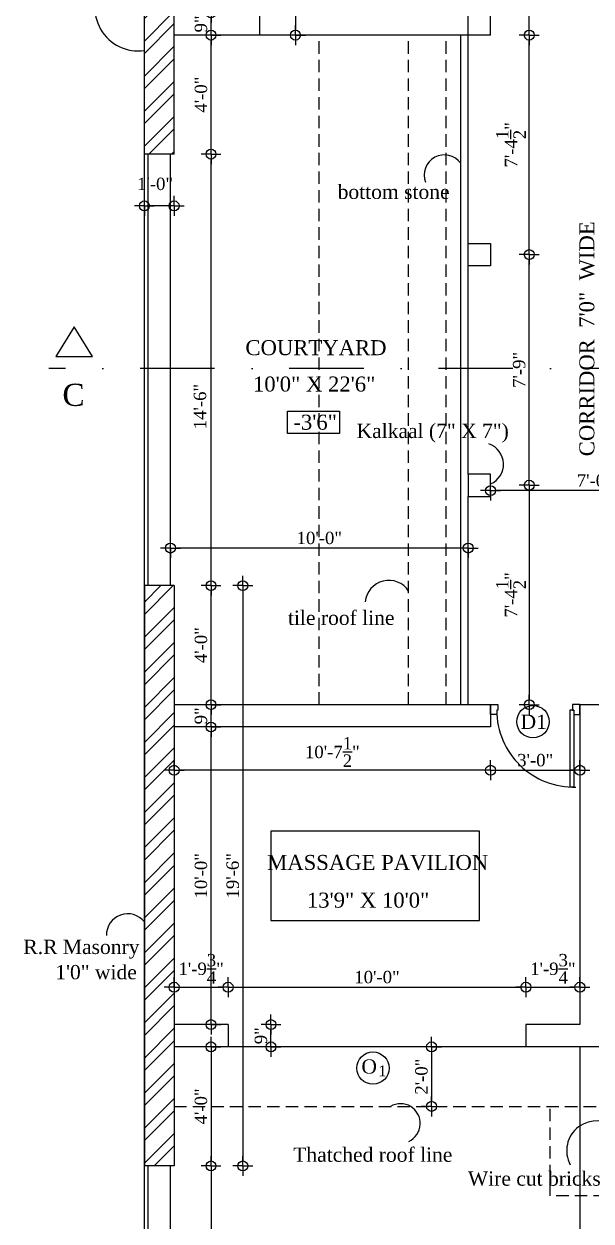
# Model space of a CAD drawing. Extents: x 7848 to 13228, y -2245 to 213.
# Drawn here: x 8877.6 to 9106.1, y -1985.3 to -1502.6 of the extents above; entities that cross this region are included whole.
import ezdxf
from ezdxf.enums import TextEntityAlignment as Align

# ---------------------------------------------------------------- set-up
doc = ezdxf.new("R2010")
doc.units = 0
doc.header["$LTSCALE"] = 20
doc.header["$MEASUREMENT"] = 0
doc.header["$PDMODE"] = 34
doc.header["$PDSIZE"] = 5
doc.linetypes.add('DASHDOT', pattern=[1, 0.5, -0.25, 0, -0.25])
doc.linetypes.add('HIDDEN', pattern=[0.375, 0.25, -0.125])
doc.layers.get('0').update_dxf_attribs({"linetype": 'CONTINUOUS'})
doc.layers.get('Defpoints').update_dxf_attribs({"linetype": 'CONTINUOUS'})
for name, color, linetype in [('DETTEXT', 7, 'CONTINUOUS'), ('DIMLINE', 254, 'CONTINUOUS'), ('DOOR', 1, 'CONTINUOUS'), ('door text', 2, 'CONTINUOUS'), ('FURN', 10, 'CONTINUOUS'), ('Glass', 130, 'CONTINUOUS'), ('Roof lilne', 31, 'CONTINUOUS'), ('Secline', 13, 'CONTINUOUS'), ('Stone', 8, 'CONTINUOUS'), ('text', 2, 'CONTINUOUS'), ('wall', 13, 'CONTINUOUS')]:
    doc.layers.add(name, color=color, linetype=linetype)
doc.styles.add('style3', font='times_1.ttf')
doc.styles.add('style5', font='times_1.ttf')
doc.dimstyles.new('arch61', dxfattribs={"dimscale": 0, "dimtxt": 5, "dimasz": 2, "dimexe": 0.18, "dimexo": 0.0625, "dimgap": 1.5, "dimtad": 1, "dimzin": 3, "dimdsep": 46, "dimlunit": 4, "dimtxsty": 'style3', "dimblk": 'BLK', "dimcen": 0, "dimse1": 1, "dimse2": 1, "dimclrd": 256, "dimclrt": 3, "dimazin": 0, "dimtfac": 1, "dimtix": 1, "dimtmove": 2, "dimatfit": 3, "dimldrblk": 'NONE', "dimfxl": 0.18, "dimtolj": 1, "dimtzin": 0, "dimlwd": -1, "dimarcsym": 0})
pattern_1 = [(45, (-4924.852, -1873.82), (-7.071068, 7.071068), []), (45, (-4924.852, -1868.82), (-7.071068, 7.071068), [])]

# ---------------------------------------------------------------- blocks, each defined once
blk = doc.blocks.new('DR1H902')
at = {"color": 0}
for p, q in [((-0.5, 0), (-0.5, 1)), ((-0.5, 1), (-0.45, 1)), ((-0.45, 0), (-0.45, 1)), ((-0.5, 0), (-0.45, 0))]:
    blk.add_line(p, q, dxfattribs=at)
blk.add_arc((-0.5, 0), 1, 0, 91.707, dxfattribs=at)
blk = doc.blocks.new('A$C3B4262AC')
at = {"layer": 'DOOR'}
for p, q in [((0, 4), (0, 0)), ((2.5, 4), (0, 4)), ((0, 0), (3, 0)), ((2.5, 2.25), (2.5, 4)), ((3, 2.25), (2.5, 2.25)), ((3, 0), (3, 2.25))]:
    blk.add_line(p, q, dxfattribs=at)
blk = doc.blocks.new('A$C1F9E242A')
blk.add_blockref('A$C3B4262AC', (0, 0))
at = {"xscale": -1}
blk.add_blockref('A$C3B4262AC', (36, 0), dxfattribs=at)
at = {"layer": 'DOOR', "xscale": -31, "yscale": 31, "zscale": 68.88888888888889}
blk.add_blockref('DR1H902', (18, 2.25), dxfattribs=at)
blk = doc.blocks.new('*U15')
at = {"xscale": -1, "rotation": 90.00000000000249}
blk.add_blockref('A$C1F9E242A', (-13.99, 19.99), dxfattribs=at)
blk = doc.blocks.new('BLK')
for q in [(-2, 0), (0, 2), (0, -2), (2, 0)]:
    blk.add_line((0, 0), q)
blk.add_circle((0, 0), 1)
blk = doc.blocks.new('*D44')
at = {"layer": 'Defpoints', "color": 0}
for p in [(8948.6, -1915.09), (8938.1, -1963.09), (8952.96, -1963.09)]:
    blk.add_point(p, dxfattribs=at)
at = {"layer": 'DIMLINE'}
blk.add_line((8952.96, -1917.09), (8952.96, -1961.09), dxfattribs=at)
at = {"layer": 'DIMLINE', "xscale": 2, "yscale": 2, "zscale": 2}
for p, rotation in [((8952.96, -1915.09), 90), ((8952.96, -1963.09), 270)]:
    blk.add_blockref('BLK', p, dxfattribs=dict(at, rotation=rotation))
at = {"layer": 'DIMLINE', "color": 3, "insert": (8948.92, -1939.09), "char_height": 5, "attachment_point": 5, "rotation": 90, "style": 'style3'}
blk.add_mtext('\\A1;4\'-0"', dxfattribs=at)
blk = doc.blocks.new('_None')
blk = doc.blocks.new('*D45')
at = {"layer": 'Defpoints', "color": 0}
for p in [(8936.6, -1963.09), (8936.6, -2107.09), (8952.96, -2107.09)]:
    blk.add_point(p, dxfattribs=at)
at = {"layer": 'DIMLINE'}
blk.add_line((8952.96, -1965.09), (8952.96, -2105.09), dxfattribs=at)
at = {"layer": 'DIMLINE', "xscale": 2, "yscale": 2, "zscale": 2}
for p, rotation in [((8952.96, -1963.09), 90), ((8952.96, -2107.09), 270)]:
    blk.add_blockref('BLK', p, dxfattribs=dict(at, rotation=rotation))
at = {"layer": 'DIMLINE', "color": 3, "insert": (8948.92, -2035.09), "char_height": 5, "attachment_point": 5, "rotation": 90, "style": 'style3'}
blk.add_mtext('\\A1;12\'-0"', dxfattribs=at)
blk = doc.blocks.new('*D55')
at = {"layer": 'Defpoints', "color": 0}
for p in [(8959.85, -1906.09), (8977.12, -1906.09), (8959.85, -1915.09)]:
    blk.add_point(p, dxfattribs=at)
at = {"layer": 'DIMLINE'}
blk.add_line((8977.12, -1913.09), (8977.12, -1908.09), dxfattribs=at)
at = {"layer": 'DIMLINE', "xscale": 2, "yscale": 2, "zscale": 2}
for p, rotation in [((8977.12, -1906.09), 90), ((8977.12, -1915.09), 270)]:
    blk.add_blockref('BLK', p, dxfattribs=dict(at, rotation=rotation))
at = {"layer": 'DIMLINE', "color": 3, "insert": (8973.07, -1910.59), "char_height": 5, "attachment_point": 5, "rotation": 90, "style": 'style3'}
blk.add_mtext('\\A1;9"', dxfattribs=at)
blk = doc.blocks.new('*D56')
at = {"layer": 'Defpoints', "color": 0}
for p in [(8938.1, -1786.09), (8952.96, -1786.09), (8938.1, -1906.09)]:
    blk.add_point(p, dxfattribs=at)
at = {"layer": 'DIMLINE'}
blk.add_line((8952.96, -1904.09), (8952.96, -1788.09), dxfattribs=at)
at = {"layer": 'DIMLINE', "xscale": 2, "yscale": 2, "zscale": 2}
for p, rotation in [((8952.96, -1786.09), 90), ((8952.96, -1906.09), 270)]:
    blk.add_blockref('BLK', p, dxfattribs=dict(at, rotation=rotation))
at = {"layer": 'DIMLINE', "color": 3, "insert": (8948.92, -1846.09), "char_height": 5, "attachment_point": 5, "rotation": 90, "style": 'style3'}
blk.add_mtext('\\A1;10\'-0"', dxfattribs=at)
blk = doc.blocks.new('*D57')
at = {"layer": 'Defpoints', "color": 0}
for p in [(8952.96, -1777.09), (8964.82, -1777.09), (8964.82, -1786.09)]:
    blk.add_point(p, dxfattribs=at)
at = {"layer": 'DIMLINE'}
blk.add_line((8952.96, -1784.09), (8952.96, -1779.09), dxfattribs=at)
at = {"layer": 'DIMLINE', "xscale": 2, "yscale": 2, "zscale": 2}
for p, rotation in [((8952.96, -1777.09), 90), ((8952.96, -1786.09), 270)]:
    blk.add_blockref('BLK', p, dxfattribs=dict(at, rotation=rotation))
at = {"layer": 'DIMLINE', "color": 3, "insert": (8948.91, -1781.59), "char_height": 5, "attachment_point": 5, "rotation": 90, "style": 'style3'}
blk.add_mtext('\\A1;9"', dxfattribs=at)
blk = doc.blocks.new('*D58')
at = {"layer": 'Defpoints', "color": 0}
for p in [(8938.1, -1729.09), (8952.96, -1729.09), (8938.1, -1777.09)]:
    blk.add_point(p, dxfattribs=at)
at = {"layer": 'DIMLINE'}
blk.add_line((8952.96, -1775.09), (8952.96, -1731.09), dxfattribs=at)
at = {"layer": 'DIMLINE', "xscale": 2, "yscale": 2, "zscale": 2}
for p, rotation in [((8952.96, -1729.09), 90), ((8952.96, -1777.09), 270)]:
    blk.add_blockref('BLK', p, dxfattribs=dict(at, rotation=rotation))
at = {"layer": 'DIMLINE', "color": 3, "insert": (8948.92, -1753.09), "char_height": 5, "attachment_point": 5, "rotation": 90, "style": 'style3'}
blk.add_mtext('\\A1;4\'-0"', dxfattribs=at)
blk = doc.blocks.new('*D59')
at = {"layer": 'Defpoints', "color": 0}
for p in [(8936.6, -1555.09), (8952.96, -1555.09), (8936.6, -1729.09)]:
    blk.add_point(p, dxfattribs=at)
at = {"layer": 'DIMLINE'}
blk.add_line((8952.96, -1727.09), (8952.96, -1557.09), dxfattribs=at)
at = {"layer": 'DIMLINE', "xscale": 2, "yscale": 2, "zscale": 2}
for p, rotation in [((8952.96, -1555.09), 90), ((8952.96, -1729.09), 270)]:
    blk.add_blockref('BLK', p, dxfattribs=dict(at, rotation=rotation))
at = {"layer": 'DIMLINE', "color": 3, "insert": (8948.54, -1656.88), "char_height": 5, "attachment_point": 5, "rotation": 90, "style": 'style3'}
blk.add_mtext('\\A1;14\'-6"', dxfattribs=at)
blk = doc.blocks.new('*D60')
at = {"layer": 'Defpoints', "color": 0}
for p in [(8940.12, -1507.09), (8952.96, -1507.09), (8938.1, -1555.09)]:
    blk.add_point(p, dxfattribs=at)
at = {"layer": 'DIMLINE'}
blk.add_line((8952.96, -1553.09), (8952.96, -1509.09), dxfattribs=at)
at = {"layer": 'DIMLINE', "xscale": 2, "yscale": 2, "zscale": 2}
for p, rotation in [((8952.96, -1507.09), 90), ((8952.96, -1555.09), 270)]:
    blk.add_blockref('BLK', p, dxfattribs=dict(at, rotation=rotation))
at = {"layer": 'DIMLINE', "color": 3, "insert": (8948.92, -1531.09), "char_height": 5, "attachment_point": 5, "rotation": 90, "style": 'style3'}
blk.add_mtext('\\A1;4\'-0"', dxfattribs=at)
blk = doc.blocks.new('*D61')
at = {"layer": 'Defpoints', "color": 0}
for p in [(8952.96, -1498.09), (8963.6, -1498.09), (8964.99, -1507.09)]:
    blk.add_point(p, dxfattribs=at)
at = {"layer": 'DIMLINE'}
blk.add_line((8952.96, -1505.09), (8952.96, -1500.09), dxfattribs=at)
at = {"layer": 'DIMLINE', "xscale": 2, "yscale": 2, "zscale": 2}
for p, rotation in [((8952.96, -1498.09), 90), ((8952.96, -1507.09), 270)]:
    blk.add_blockref('BLK', p, dxfattribs=dict(at, rotation=rotation))
at = {"layer": 'DIMLINE', "color": 3, "insert": (8948.91, -1502.59), "char_height": 5, "attachment_point": 5, "rotation": 90, "style": 'style3'}
blk.add_mtext('\\A1;9"', dxfattribs=at)
blk = doc.blocks.new('*D62')
at = {"layer": 'Defpoints', "color": 0}
for p in [(8972.6, -1438.09), (8972.6, -1507.09), (8986.97, -1507.09)]:
    blk.add_point(p, dxfattribs=at)
at = {"layer": 'DIMLINE'}
blk.add_line((8986.97, -1440.09), (8986.97, -1505.09), dxfattribs=at)
at = {"layer": 'DIMLINE', "xscale": 2, "yscale": 2, "zscale": 2}
for p, rotation in [((8986.97, -1438.09), 90), ((8986.97, -1507.09), 270)]:
    blk.add_blockref('BLK', p, dxfattribs=dict(at, rotation=rotation))
at = {"layer": 'DIMLINE', "color": 3, "insert": (8982.92, -1472.59), "char_height": 5, "attachment_point": 5, "rotation": 90, "style": 'style3'}
blk.add_mtext('\\A1;5\'-9"', dxfattribs=at)
blk = doc.blocks.new('*D64')
at = {"layer": 'Defpoints', "color": 0}
for p in [(8936.6, -1713.93), (8936.6, -1719.38), (9056.6, -1727.69)]:
    blk.add_point(p, dxfattribs=at)
at = {"layer": 'DIMLINE'}
blk.add_line((9054.6, -1713.93), (8938.6, -1713.93), dxfattribs=at)
at = {"layer": 'DIMLINE', "xscale": 2, "yscale": 2, "zscale": 2, "rotation": 180}
blk.add_blockref('BLK', (8936.6, -1713.93), dxfattribs=at)
at = {"layer": 'DIMLINE', "xscale": 2, "yscale": 2, "zscale": 2}
blk.add_blockref('BLK', (9056.6, -1713.93), dxfattribs=at)
at = {"layer": 'DIMLINE', "color": 3, "insert": (8996.6, -1709.89), "char_height": 5, "attachment_point": 5, "style": 'style3'}
blk.add_mtext('\\A1;10\'-0"', dxfattribs=at)
blk = doc.blocks.new('*D196')
at = {"layer": 'Defpoints', "color": 0}
for p in [(8938.1, -1729.09), (8938.1, -1963.09), (8965.77, -1963.09)]:
    blk.add_point(p, dxfattribs=at)
at = {"layer": 'DIMLINE'}
blk.add_line((8965.77, -1731.09), (8965.77, -1961.09), dxfattribs=at)
at = {"layer": 'DIMLINE', "xscale": 2, "yscale": 2, "zscale": 2}
for p, rotation in [((8965.77, -1729.09), 90), ((8965.77, -1963.09), 270)]:
    blk.add_blockref('BLK', p, dxfattribs=dict(at, rotation=rotation))
at = {"layer": 'DIMLINE', "color": 3, "insert": (8961.72, -1846.09), "char_height": 5, "attachment_point": 5, "rotation": 90, "style": 'style3'}
blk.add_mtext('\\A1;19\'-6"', dxfattribs=at)
blk = doc.blocks.new('*D197')
at = {"layer": 'Defpoints', "color": 0}
for p in [(8959.85, -1891.01), (8938.1, -1906.09), (8959.85, -1906.09)]:
    blk.add_point(p, dxfattribs=at)
at = {"layer": 'DIMLINE'}
blk.add_line((8940.1, -1891.01), (8957.85, -1891.01), dxfattribs=at)
at = {"layer": 'DIMLINE', "xscale": 2, "yscale": 2, "zscale": 2, "rotation": 180}
blk.add_blockref('BLK', (8938.1, -1891.01), dxfattribs=at)
at = {"layer": 'DIMLINE', "xscale": 2, "yscale": 2, "zscale": 2}
blk.add_blockref('BLK', (8959.85, -1891.01), dxfattribs=at)
at = {"layer": 'DIMLINE', "color": 3, "insert": (8948.97, -1883.59), "char_height": 5, "attachment_point": 5, "style": 'style3'}
blk.add_mtext('\\A1;1\'-9{\\H1.000000x;\\S3/4;}"', dxfattribs=at)
blk = doc.blocks.new('*D198')
at = {"layer": 'Defpoints', "color": 0}
for p in [(9079.85, -1891.01), (8959.85, -1915.09), (9079.85, -1915.09)]:
    blk.add_point(p, dxfattribs=at)
at = {"layer": 'DIMLINE'}
blk.add_line((8961.85, -1891.01), (9077.85, -1891.01), dxfattribs=at)
at = {"layer": 'DIMLINE', "xscale": 2, "yscale": 2, "zscale": 2, "rotation": 180}
blk.add_blockref('BLK', (8959.85, -1891.01), dxfattribs=at)
at = {"layer": 'DIMLINE', "xscale": 2, "yscale": 2, "zscale": 2}
blk.add_blockref('BLK', (9079.85, -1891.01), dxfattribs=at)
at = {"layer": 'DIMLINE', "color": 3, "insert": (9019.85, -1886.96), "char_height": 5, "attachment_point": 5, "style": 'style3'}
blk.add_mtext('\\A1;10\'-0"', dxfattribs=at)
blk = doc.blocks.new('*D199')
at = {"layer": 'Defpoints', "color": 0}
for p in [(9101.6, -1891.01), (9079.85, -1906.09), (9101.6, -1906.09)]:
    blk.add_point(p, dxfattribs=at)
at = {"layer": 'DIMLINE'}
blk.add_line((9081.85, -1891.01), (9099.6, -1891.01), dxfattribs=at)
at = {"layer": 'DIMLINE', "xscale": 2, "yscale": 2, "zscale": 2, "rotation": 180}
blk.add_blockref('BLK', (9079.85, -1891.01), dxfattribs=at)
at = {"layer": 'DIMLINE', "xscale": 2, "yscale": 2, "zscale": 2}
blk.add_blockref('BLK', (9101.6, -1891.01), dxfattribs=at)
at = {"layer": 'DIMLINE', "color": 3, "insert": (9090.72, -1883.59), "char_height": 5, "attachment_point": 5, "style": 'style3'}
blk.add_mtext('\\A1;1\'-9{\\H1.000000x;\\S3/4;}"', dxfattribs=at)
blk = doc.blocks.new('*D200')
at = {"layer": 'Defpoints', "color": 0}
for p in [(8938.1, -1786.09), (9065.6, -1786.09), (8938.1, -1803.53)]:
    blk.add_point(p, dxfattribs=at)
at = {"layer": 'DIMLINE'}
blk.add_line((9063.6, -1803.53), (8940.1, -1803.53), dxfattribs=at)
at = {"layer": 'DIMLINE', "xscale": 2, "yscale": 2, "zscale": 2, "rotation": 180}
blk.add_blockref('BLK', (8938.1, -1803.53), dxfattribs=at)
at = {"layer": 'DIMLINE', "xscale": 2, "yscale": 2, "zscale": 2}
blk.add_blockref('BLK', (9065.6, -1803.53), dxfattribs=at)
at = {"layer": 'DIMLINE', "color": 3, "insert": (9001.85, -1796.16), "char_height": 5, "attachment_point": 5, "style": 'style3'}
blk.add_mtext('\\A1;10\'-7{\\H1.000000x;\\S1/2;}"', dxfattribs=at)
blk = doc.blocks.new('*D201')
at = {"layer": 'Defpoints', "color": 0}
for p in [(9065.6, -1786.09), (9101.6, -1786.09), (9101.6, -1803.53)]:
    blk.add_point(p, dxfattribs=at)
at = {"layer": 'DIMLINE'}
blk.add_line((9067.6, -1803.53), (9099.6, -1803.53), dxfattribs=at)
at = {"layer": 'DIMLINE', "xscale": 2, "yscale": 2, "zscale": 2, "rotation": 180}
blk.add_blockref('BLK', (9065.6, -1803.53), dxfattribs=at)
at = {"layer": 'DIMLINE', "xscale": 2, "yscale": 2, "zscale": 2}
blk.add_blockref('BLK', (9101.6, -1803.53), dxfattribs=at)
at = {"layer": 'DIMLINE', "color": 3, "insert": (9083.6, -1799.49), "char_height": 5, "attachment_point": 5, "style": 'style3'}
blk.add_mtext('\\A1;3\'-0"', dxfattribs=at)
blk = doc.blocks.new('*D229')
at = {"layer": 'Defpoints', "color": 0}
for p in [(9056.6, -1688.59), (9056.6, -1777.09), (9081.2, -1777.09)]:
    blk.add_point(p, dxfattribs=at)
at = {"layer": 'DIMLINE'}
blk.add_line((9081.2, -1690.59), (9081.2, -1775.09), dxfattribs=at)
at = {"layer": 'DIMLINE', "xscale": 2, "yscale": 2, "zscale": 2}
for p, rotation in [((9081.2, -1688.59), 90), ((9081.2, -1777.09), 270)]:
    blk.add_blockref('BLK', p, dxfattribs=dict(at, rotation=rotation))
at = {"layer": 'DIMLINE', "color": 3, "insert": (9073.83, -1732.84), "char_height": 5, "attachment_point": 5, "rotation": 90, "style": 'style3'}
blk.add_mtext('\\A1;7\'-4{\\H1.000000x;\\S1/2;}"', dxfattribs=at)
blk = doc.blocks.new('*D230')
at = {"layer": 'Defpoints', "color": 0}
for p in [(9065.6, -1595.59), (9081.2, -1595.59), (9065.6, -1688.59)]:
    blk.add_point(p, dxfattribs=at)
at = {"layer": 'DIMLINE'}
blk.add_line((9081.2, -1686.59), (9081.2, -1597.59), dxfattribs=at)
at = {"layer": 'DIMLINE', "xscale": 2, "yscale": 2, "zscale": 2}
for p, rotation in [((9081.2, -1595.59), 90), ((9081.2, -1688.59), 270)]:
    blk.add_blockref('BLK', p, dxfattribs=dict(at, rotation=rotation))
at = {"layer": 'DIMLINE', "color": 3, "insert": (9077.15, -1642.09), "char_height": 5, "attachment_point": 5, "rotation": 90, "style": 'style3'}
blk.add_mtext('\\A1;7\'-9"', dxfattribs=at)
blk = doc.blocks.new('*D231')
at = {"layer": 'Defpoints', "color": 0}
for p in [(9065.6, -1507.09), (9081.2, -1507.09), (9065.6, -1595.59)]:
    blk.add_point(p, dxfattribs=at)
at = {"layer": 'DIMLINE'}
blk.add_line((9081.2, -1593.59), (9081.2, -1509.09), dxfattribs=at)
at = {"layer": 'DIMLINE', "xscale": 2, "yscale": 2, "zscale": 2}
for p, rotation in [((9081.2, -1507.09), 90), ((9081.2, -1595.59), 270)]:
    blk.add_blockref('BLK', p, dxfattribs=dict(at, rotation=rotation))
at = {"layer": 'DIMLINE', "color": 3, "insert": (9073.83, -1551.34), "char_height": 5, "attachment_point": 5, "rotation": 90, "style": 'style3'}
blk.add_mtext('\\A1;7\'-4{\\H1.000000x;\\S1/2;}"', dxfattribs=at)
blk = doc.blocks.new('*D238')
at = {"layer": 'Defpoints', "color": 0}
for p in [(9065.6, -1688.59), (9149.6, -1688.59), (9065.6, -1690.79)]:
    blk.add_point(p, dxfattribs=at)
at = {"layer": 'DIMLINE'}
blk.add_line((9147.6, -1690.79), (9067.6, -1690.79), dxfattribs=at)
at = {"layer": 'DIMLINE', "xscale": 2, "yscale": 2, "zscale": 2, "rotation": 180}
blk.add_blockref('BLK', (9065.6, -1690.79), dxfattribs=at)
at = {"layer": 'DIMLINE', "xscale": 2, "yscale": 2, "zscale": 2}
blk.add_blockref('BLK', (9149.6, -1690.79), dxfattribs=at)
at = {"layer": 'DIMLINE', "color": 3, "insert": (9107.6, -1686.74), "char_height": 5, "attachment_point": 5, "style": 'style3'}
blk.add_mtext('\\A1;7\'-0"', dxfattribs=at)
blk = doc.blocks.new('*D239')
at = {"layer": 'Defpoints', "color": 0}
for p in [(9065.6, -1438.09), (9081.2, -1438.09), (9065.6, -1507.09)]:
    blk.add_point(p, dxfattribs=at)
at = {"layer": 'DIMLINE'}
blk.add_line((9081.2, -1505.09), (9081.2, -1440.09), dxfattribs=at)
at = {"layer": 'DIMLINE', "xscale": 2, "yscale": 2, "zscale": 2}
for p, rotation in [((9081.2, -1438.09), 90), ((9081.2, -1507.09), 270)]:
    blk.add_blockref('BLK', p, dxfattribs=dict(at, rotation=rotation))
at = {"layer": 'DIMLINE', "color": 3, "insert": (9077.15, -1472.59), "char_height": 5, "attachment_point": 5, "rotation": 90, "style": 'style3'}
blk.add_mtext('\\A1;5\'-9"', dxfattribs=at)
blk = doc.blocks.new('*D264')
at = {"layer": 'Defpoints', "color": 0}
for p in [(8926.1, -1555.09), (8938.1, -1555.09), (8926.1, -1575.94)]:
    blk.add_point(p, dxfattribs=at)
at = {"layer": 'DIMLINE'}
blk.add_line((8936.1, -1575.94), (8928.1, -1575.94), dxfattribs=at)
at = {"layer": 'DIMLINE', "xscale": 2, "yscale": 2, "zscale": 2, "rotation": 180}
blk.add_blockref('BLK', (8926.1, -1575.94), dxfattribs=at)
at = {"layer": 'DIMLINE', "xscale": 2, "yscale": 2, "zscale": 2}
blk.add_blockref('BLK', (8938.1, -1575.94), dxfattribs=at)
at = {"layer": 'DIMLINE', "color": 3, "insert": (8930.41, -1567.11), "char_height": 5, "attachment_point": 5, "style": 'style3'}
blk.add_mtext('\\A1;1\'-0"', dxfattribs=at)
blk = doc.blocks.new('*D274')
at = {"layer": 'Defpoints', "color": 0}
for p in [(9053.62, -1915.09), (9041.81, -1939.09), (9053.62, -1939.09)]:
    blk.add_point(p, dxfattribs=at)
at = {"layer": 'DIMLINE'}
blk.add_line((9041.81, -1917.09), (9041.81, -1937.09), dxfattribs=at)
at = {"layer": 'DIMLINE', "xscale": 2, "yscale": 2, "zscale": 2}
for p, rotation in [((9041.81, -1915.09), 90), ((9041.81, -1939.09), 270)]:
    blk.add_blockref('BLK', p, dxfattribs=dict(at, rotation=rotation))
at = {"layer": 'DIMLINE', "color": 3, "insert": (9037.77, -1927.09), "char_height": 5, "attachment_point": 5, "rotation": 90, "style": 'style3'}
blk.add_mtext('\\A1;2\'-0"', dxfattribs=at)

msp = doc.modelspace()

# ---------------------------------------------------------------- hatches: boundary and pattern name
at = {"layer": 'Stone', "ltscale": 5}
h = msp.add_hatch(dxfattribs=at)
h.set_pattern_fill('STEEL', color=256, scale=80, style=0)
h.set_pattern_definition(pattern_1)
h.paths.add_polyline_path([(8938.097, -1498.087), (8926.097, -1498.087), (8926.097, -1555.087), (8938.097, -1555.087)])
h = msp.add_hatch(dxfattribs=at)
h.set_pattern_fill('STEEL', color=256, scale=80, style=0)
h.set_pattern_definition(pattern_1)
h.paths.add_polyline_path([(8926.097, -1963.087), (8938.097, -1963.087), (8938.097, -1729.087), (8926.097, -1729.087)])

# ---------------------------------------------------------------- linework, layer by layer
for p, q in [((8926.097, -2117.587), (8926.097, -1496.587)), ((9056.597, -1507.087), (8972.597, -1507.087)), ((9053.597, -1777.087), (9053.597, -1507.087)), ((9056.597, -1591.087), (9056.597, -1507.087)), ((9056.597, -1684.087), (9056.597, -1600.087)), ((9056.597, -1777.087), (9056.597, -1693.087)), ((9079.847, -1915.087), (8959.847, -1915.087)), ((9101.597, -1915.087), (9101.597, -2105.587))]:
    msp.add_line(p, q)
for points in [[(9065.597, -1591.087), (9065.597, -1600.087), (9056.597, -1600.087), (9056.597, -1591.087)], [(9065.597, -1693.087), (9065.597, -1684.087), (9056.597, -1684.087), (9056.597, -1693.087)]]:
    msp.add_lwpolyline(points, close=True)
at = {"layer": 'DETTEXT'}
for centre, radius, start, end in [((8923.631, -1495.994), 17.495, 141.50716, 278.10617), ((9046.985, -1563.522), 8.136, 35.62718, 200.98672), ((9062.209, -1680.14), 8.624, 293.13359, 71.41275), ((9024.605, -1736.528), 9.561, 33.28696, 174.2187), ((8919.361, -1869.974), 8.554, 38.04532, 181.15063), ((9029.311, -1945.95), 7.965, 294.86666, 120.49291), ((9108.267, -1956.928), 11.994, 45.65922, 208.479)]:
    msp.add_arc(centre, radius, start, end, dxfattribs=at)
at = {"layer": 'door text', "color": 7}
for centre in [(9082.7, -1783.942), (9018.209, -1923.639)]:
    msp.add_circle(centre, 6.51, dxfattribs=at)
at = {"layer": 'FURN'}
msp.add_lwpolyline([(8977.097, -1828.087), (8977.097, -1864.087), (9061.097, -1864.087), (9061.097, -1828.087)], close=True, dxfattribs=at)
at = {"layer": 'Glass', "linetype": 'HIDDEN'}
for p, q in [((8996.495, -1777.087), (8996.495, -1507.087)), ((9047.685, -1777.087), (9047.685, -1507.087))]:
    msp.add_line(p, q, dxfattribs=at)
at = {"layer": 'Roof lilne', "linetype": 'HIDDEN'}
for p, q in [((9032.597, -1777.087), (9032.597, -1507.087)), ((8938.097, -1939.087), (9571.097, -1939.087))]:
    msp.add_line(p, q, dxfattribs=at)
at = {"layer": 'Roof lilne', "color": 8, "linetype": 'HIDDEN'}
for p, q in [((9089.597, -1975.087), (9089.597, -1939.087)), ((9419.597, -1975.087), (9089.597, -1975.087))]:
    msp.add_line(p, q, dxfattribs=at)
at = {"layer": 'Secline', "linetype": 'DASHDOT', "ltscale": 3}
msp.add_line((9615.514, -1641.474), (8887.654, -1641.474), dxfattribs=at)
at = {"layer": 'Secline', "linetype": 'DASHDOT', "ltscale": 5}
msp.add_lwpolyline([(8897.859, -1624.777), (8890.475, -1636.701), (8905.243, -1636.701)], close=True, dxfattribs=at)
at = {"layer": 'text'}
msp.add_lwpolyline([(8983.729, -1658.708), (9004.669, -1658.708), (9004.669, -1667.734), (8983.729, -1667.734)], close=True, dxfattribs=at)
at = {"layer": 'wall'}
for p, q in [((8972.597, -1507.087), (8972.597, -1438.087)), ((9056.597, -1507.087), (9056.597, -1438.087)), ((9065.597, -1507.087), (9065.597, -1438.087)), ((8926.097, -1555.087), (8926.097, -1498.087)), ((8938.097, -1555.087), (8938.097, -1498.087)), ((8972.597, -1507.087), (8938.097, -1507.087)), ((9065.597, -1507.087), (9056.597, -1507.087)), ((8938.097, -1555.087), (8926.097, -1555.087)), ((8927.597, -1729.087), (8927.597, -1555.087)), ((8936.597, -1729.087), (8936.597, -1555.087)), ((8938.097, -1729.087), (8926.097, -1729.087)), ((8926.097, -1729.087), (8926.097, -1963.087)), ((8938.097, -1729.087), (8938.097, -1963.087)), ((9065.597, -1777.087), (8938.097, -1777.087)), ((9065.597, -1777.087), (9065.597, -1786.087)), ((9110.597, -1777.087), (9101.597, -1777.087)), ((9101.597, -1777.087), (9101.597, -1906.087)), ((9065.597, -1786.087), (8938.097, -1786.087)), ((8959.847, -1906.087), (8938.097, -1906.087)), ((8959.847, -1906.087), (8959.847, -1915.087)), ((9101.597, -1906.087), (9079.847, -1906.087)), ((9079.847, -1906.087), (9079.847, -1915.087)), ((8959.847, -1915.087), (8938.097, -1915.087)), ((9145.097, -1915.087), (9079.847, -1915.087)), ((8938.097, -1963.087), (8926.097, -1963.087)), ((8927.597, -2116.087), (8927.597, -1963.087)), ((8936.597, -2107.087), (8936.597, -1963.087))]:
    msp.add_line(p, q, dxfattribs=at)

# ---------------------------------------------------------------- block references
at = {"layer": 'DOOR', "rotation": 90}
msp.add_blockref('*U15', (9085.588, -1763.096), dxfattribs=at)

# ---------------------------------------------------------------- texts
at = {"layer": 'DETTEXT', "style": 'style5'}
for s, p in [('bottom stone', (9003.984, -1573.159)), ('Kalkaal (7" X 7")', (9011.604, -1669.555)), ('R.R Masonry', (8877.325, -1877.631)), ('1\'0" wide', (8890.218, -1887.825))]:
    msp.add_text(s, height=5.75, dxfattribs=at).set_placement(p)
for s, p in [('tile roof line', (9005.438, -1744.921)), ('Thatched roof line', (9018.153, -1961.418)), ('Wire cut bricks', (9083.22, -1971.058))]:
    msp.add_text(s, height=5.75, dxfattribs=at).set_placement(p, align=Align.CENTER)
at = {"layer": 'door text', "style": 'style5'}
for s, p in [('D1', (9077.694, -1786.851)), ('O', (9013.559, -1925.854))]:
    msp.add_text(s, height=5.75, dxfattribs=at).set_placement(p)
at = {"layer": 'door text', "color": 0, "style": 'style5'}
msp.add_text('1', height=4.312, dxfattribs=at).set_placement((9020.348, -1926.929))
at = {"layer": 'Secline', "linetype": 'DASHDOT', "ltscale": 5, "style": 'style5'}
msp.add_text('C', height=8.937, dxfattribs=at).set_placement((8893.049, -1656.606))
at = {"layer": 'text', "style": 'style5'}
msp.add_text('CORRIDOR  7\'0"  WIDE', height=6.05042, rotation=90, dxfattribs=at).set_placement((9107.426, -1676.913))
for s, height, p in [('COURTYARD', 6.0504, (8966.811, -1636.153)), ('10\'0" X 22\'6"', 6.05042, (8969.855, -1650.819)), ('-3\'6"', 6.0504, (8986.144, -1666.207)), ('MASSAGE PAVILION', 6.05042, (8975.559, -1843.736)), ('13\'9" X 10\'0"', 6.05042, (8991.583, -1858.938))]:
    msp.add_text(s, height=height, dxfattribs=at).set_placement(p)

# ---------------------------------------------------------------- dimensions: what is measured, and where the dimension line sits
at = {"layer": 'DIMLINE'}
for base, p1, p2, override, picture, middle in [((8986.971, -1507.087), (8972.597, -1438.087), (8972.597, -1507.087), {"dimscale": 1}, '*D62', (8982.92, -1472.587)), ((9081.2, -1438.087), (9065.597, -1507.087), (9065.597, -1438.087), {"dimscale": 1, "dimfxl": 0.25}, '*D239', (9077.15, -1472.587)), ((8952.964, -1498.087), (8964.986, -1507.087), (8963.597, -1498.087), {"dimscale": 1}, '*D61', (8948.914, -1502.587)), ((8952.964, -1507.087), (8938.097, -1555.087), (8940.123, -1507.087), {"dimscale": 1}, '*D60', (8948.921, -1531.087)), ((9081.2, -1507.087), (9065.597, -1595.587), (9065.597, -1507.087), {"dimscale": 1, "dimfxl": 0.25}, '*D231', (9073.827, -1551.337)), ((9081.2, -1595.587), (9065.597, -1688.587), (9065.597, -1595.587), {"dimscale": 1, "dimfxl": 0.25}, '*D230', (9077.15, -1642.087)), ((9081.2, -1777.087), (9056.597, -1688.587), (9056.597, -1777.087), {"dimscale": 1, "dimfxl": 0.25}, '*D229', (9073.827, -1732.837)), ((8952.964, -1729.087), (8938.097, -1777.087), (8938.097, -1729.087), {"dimscale": 1}, '*D58', (8948.921, -1753.087)), ((8965.774, -1963.087), (8938.097, -1729.087), (8938.097, -1963.087), {"dimscale": 1, "dimfxl": 0.25}, '*D196', (8961.723, -1846.087)), ((8952.964, -1777.087), (8964.82, -1786.087), (8964.82, -1777.087), {"dimscale": 1}, '*D57', (8948.914, -1781.587)), ((8952.964, -1786.087), (8938.097, -1906.087), (8938.097, -1786.087), {"dimscale": 1}, '*D56', (8948.921, -1846.087)), ((8977.123, -1906.087), (8959.847, -1915.087), (8959.847, -1906.087), {"dimscale": 1}, '*D55', (8973.072, -1910.587)), ((8952.964, -1963.087), (8948.597, -1915.087), (8938.097, -1963.087), {"dimscale": 1, "dimfxl": 0.25, "dimarcsym": 1}, '*D44', (8948.921, -1939.087)), ((9041.814, -1939.087), (9053.623, -1915.087), (9053.623, -1939.087), {"dimscale": 1, "dimfxl": 0.25}, '*D274', (9037.77, -1927.087)), ((8952.964, -2107.087), (8936.597, -1963.087), (8936.597, -2107.087), {"dimscale": 1}, '*D45', (8948.921, -2035.087))]:
    dim = msp.add_linear_dim(base=base, p1=p1, p2=p2, angle=90, dimstyle='arch61', override=override, dxfattribs=at)
    dim.commit()
    dim.dimension.update_dxf_attribs({"geometry": picture, "text_midpoint": middle})
dim = msp.add_linear_dim(base=(8952.964, -1555.087), p1=(8936.597, -1729.087), p2=(8936.597, -1555.087), angle=90, dimstyle='arch61', override={"dimscale": 1}, dxfattribs=at)
dim.commit()
dim.dimension.update_dxf_attribs({"geometry": '*D59', "text_midpoint": (8948.539, -1656.876), "dimtype": 160})
dim = msp.add_linear_dim(base=(8926.097, -1575.945), p1=(8938.097, -1555.087), p2=(8926.097, -1555.087), dimstyle='arch61', override={"dimscale": 1, "dimfxl": 0.25}, dxfattribs=at)
dim.commit()
dim.dimension.update_dxf_attribs({"geometry": '*D264', "text_midpoint": (8930.406, -1567.111), "dimtype": 160})
for base, p1, p2, override, picture, middle in [((9065.597, -1690.794), (9149.597, -1688.587), (9065.597, -1688.587), {"dimscale": 1, "dimfxl": 0.25}, '*D238', (9107.597, -1686.744)), ((8936.597, -1713.932), (9056.597, -1727.689), (8936.597, -1719.377), {"dimscale": 1}, '*D64', (8996.597, -1709.889)), ((8938.097, -1803.532), (9065.597, -1786.087), (8938.097, -1786.087), {"dimscale": 1, "dimfxl": 0.25}, '*D200', (9001.847, -1796.159)), ((9101.597, -1803.532), (9065.597, -1786.087), (9101.597, -1786.087), {"dimscale": 1, "dimfxl": 0.25}, '*D201', (9083.597, -1799.489)), ((8959.847, -1891.007), (8938.097, -1906.087), (8959.847, -1906.087), {"dimscale": 1, "dimfxl": 0.25}, '*D197', (8948.972, -1883.59)), ((9101.597, -1891.007), (9079.847, -1906.087), (9101.597, -1906.087), {"dimscale": 1, "dimfxl": 0.25}, '*D199', (9090.722, -1883.59)), ((9079.847, -1891.007), (8959.847, -1915.087), (9079.847, -1915.087), {"dimscale": 1, "dimfxl": 0.25}, '*D198', (9019.847, -1886.963))]:
    dim = msp.add_linear_dim(base=base, p1=p1, p2=p2, dimstyle='arch61', override=override, dxfattribs=at)
    dim.commit()
    dim.dimension.update_dxf_attribs({"geometry": picture, "text_midpoint": middle})

doc.saveas('drawing.dxf')
